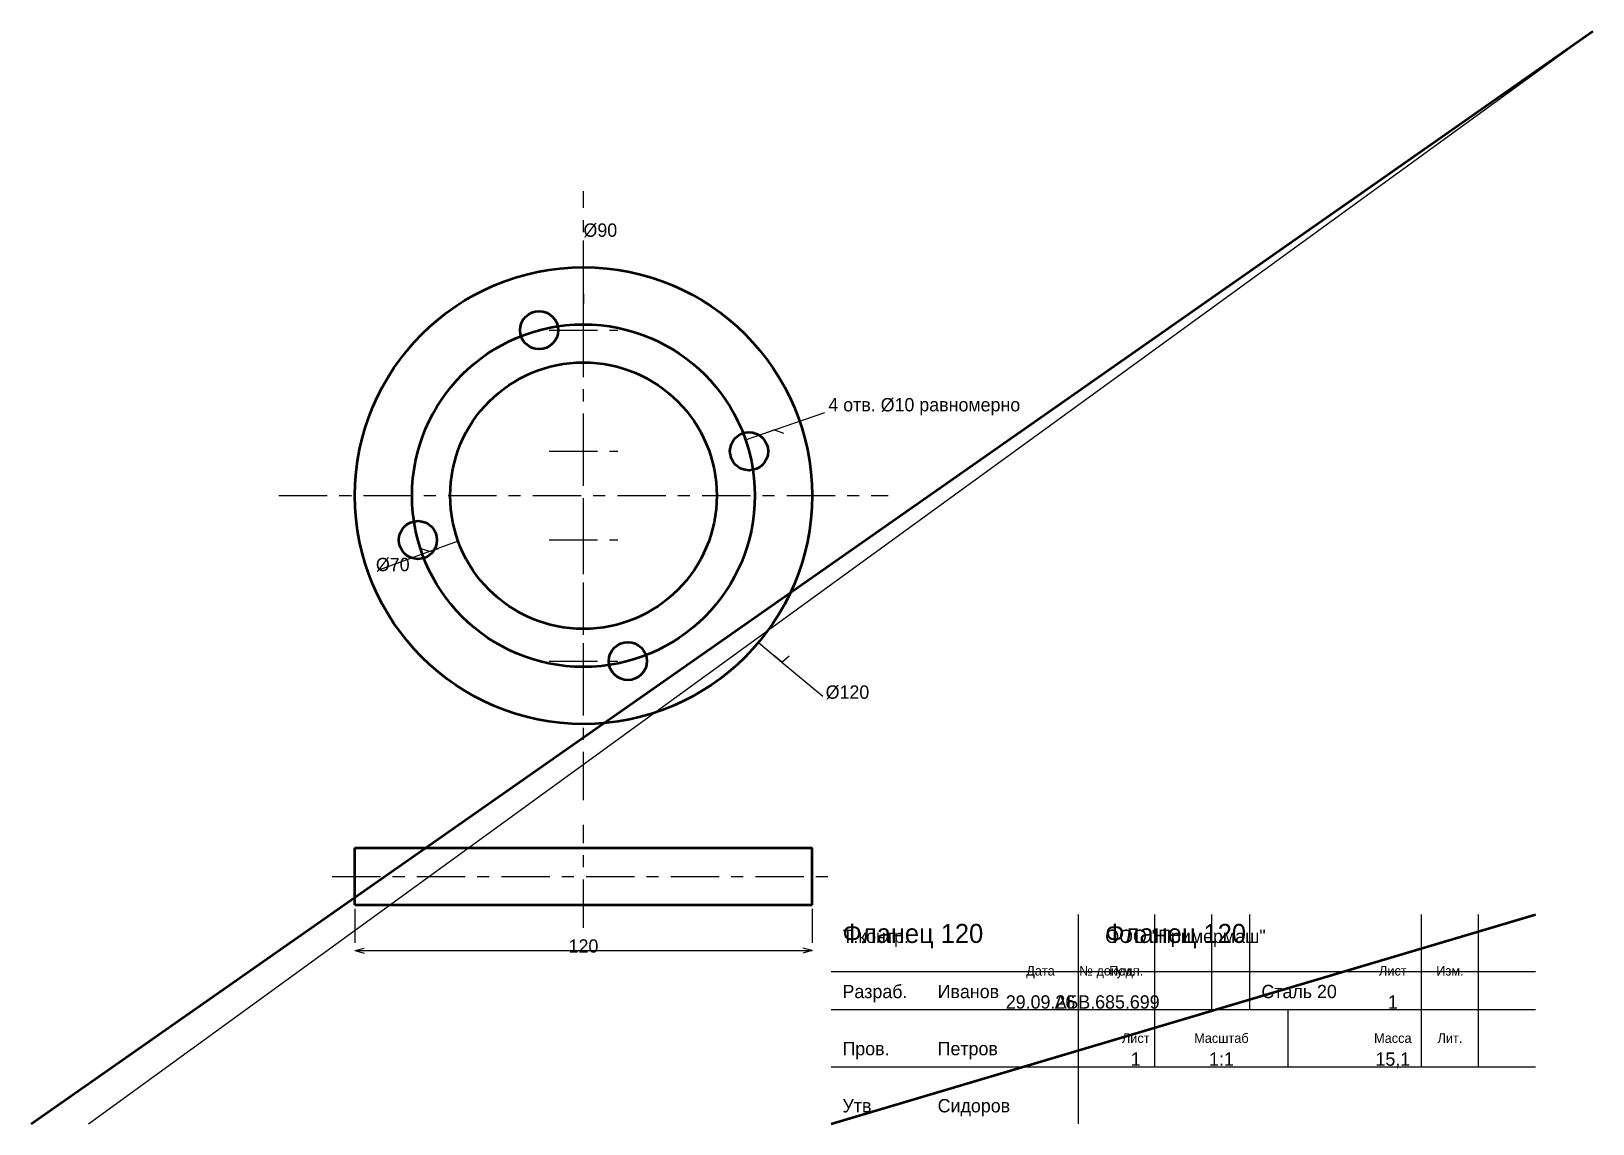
# Model space of a CAD drawing. Header units: millimetres. Extents: x 5 to 415, y 5 to 292.
import ezdxf
from ezdxf.enums import TextEntityAlignment as Align

# ---------------------------------------------------------------- set-up
doc = ezdxf.new("R2010")
doc.units = ezdxf.units.MM
doc.linetypes.add('CENTER', pattern=[22.225, 12.7, -3.175, 3.175, -3.175])
doc.linetypes.add('DASHED', pattern=[9, 6, -3])
for name, color, linetype, lineweight in [('AXIS', 7, 'CENTER', 25), ('DIMS', 7, 'CONTINUOUS', 25), ('MAIN', 7, 'CONTINUOUS', 50), ('TEXT', 7, 'CONTINUOUS', 25), ('THIN', 7, 'CONTINUOUS', 25)]:
    doc.layers.add(name, color=color, linetype=linetype, lineweight=lineweight)

msp = doc.modelspace()

# ---------------------------------------------------------------- linework, layer by layer
at = {"layer": 'AXIS', "linetype": 'CENTER', "lineweight": 25}
for p, q in [((150, 90), (150, 250)), ((150, 204.467), (150, 222.467)), ((141, 213.467), (159, 213.467)), ((150, 172.647), (150, 190.647)), ((141, 181.647), (159, 181.647)), ((70, 170), (230, 170)), ((150, 149.353), (150, 167.353)), ((141, 158.353), (159, 158.353)), ((150, 117.533), (150, 135.533)), ((141, 126.533), (159, 126.533)), ((150, 56.5), (150, 83.5)), ((84, 70), (216, 70))]:
    msp.add_line(p, q, dxfattribs=at)
at = {"layer": 'DIMS', "linetype": 'CONTINUOUS', "lineweight": 25}
for p, q in [((150, 223), (150, 237)), ((150, 215), (150, 223)), ((150, 223), (150, 220.5)), ((150, 223), (150, 220.5)), ((200.112, 187.255), (213.35, 191.813)), ((192.548, 184.651), (200.112, 187.255)), ((200.112, 187.255), (197.749, 186.441)), ((200.112, 187.255), (202.476, 186.441)), ((109.593, 155.293), (107.244, 156.148)), ((117.111, 158.029), (109.593, 155.293)), ((109.593, 155.293), (111.942, 156.148)), ((109.593, 155.293), (96.438, 150.505)), ((195.963, 131.433), (202.091, 126.29)), ((202.091, 126.29), (200.176, 127.897)), ((202.091, 126.29), (204.006, 127.897)), ((202.091, 126.29), (212.816, 117.291)), ((90, 61.5), (90, 52.5)), ((210, 61.5), (210, 52.5)), ((90, 50.5), (92.415, 51.147)), ((90, 50.5), (210, 50.5)), ((90, 50.5), (92.415, 49.853)), ((210, 50.5), (207.585, 51.147)), ((210, 50.5), (207.585, 49.853))]:
    msp.add_line(p, q, dxfattribs=at)
at = {"layer": 'MAIN', "linetype": 'CONTINUOUS', "lineweight": 50}
for p, q in [((5, 5), (415, 292)), ((90, 77.5), (210, 77.5)), ((90, 62.5), (90, 77.5)), ((210, 62.5), (210, 77.5)), ((90, 62.5), (210, 62.5)), ((215, 5), (400, 60))]:
    msp.add_line(p, q, dxfattribs=at)
for centre, radius in [((150, 170), 60), ((138.353, 213.467), 5), ((150, 170), 45), ((150, 170), 35), ((193.467, 181.647), 5), ((106.533, 158.353), 5), ((161.647, 126.533), 5)]:
    msp.add_circle(centre, radius, dxfattribs=at)
at = {"layer": 'THIN', "linetype": 'CONTINUOUS', "lineweight": 25}
for p, q in [((20, 5), (415, 292)), ((280, 5), (280, 60)), ((300, 35), (300, 60)), ((315, 35), (315, 60)), ((325, 35), (325, 60)), ((370, 35), (370, 60)), ((385, 35), (385, 60)), ((215, 45), (400, 45)), ((215, 35), (400, 35)), ((300, 20), (300, 35)), ((335, 20), (335, 35)), ((370, 20), (370, 35)), ((385, 20), (385, 35)), ((215, 20), (400, 20))]:
    msp.add_line(p, q, dxfattribs=at)
at = {"layer": 'THIN', "linetype": 'DASHED', "lineweight": 25}
for p, q in [((90, 62.5), (100, 62.5)), ((200, 62.5), (210, 62.5))]:
    msp.add_line(p, q, dxfattribs=at)

# ---------------------------------------------------------------- texts
at = {"layer": 'DIMS', "linetype": 'CONTINUOUS', "lineweight": 25}
for s, p in [('%%c90', (150, 238)), ('4 отв. %%c10 равномерно', (214.295, 192.139)), ('%%c70', (95.498, 150.163)), ('%%c120', (213.582, 116.649))]:
    msp.add_text(s, height=3.5, dxfattribs=at).set_placement(p)
msp.add_text('120', height=3.5, dxfattribs=at).set_placement((150, 51.7), align=Align.MIDDLE_CENTER)
at = {"layer": 'TEXT', "linetype": 'CONTINUOUS', "lineweight": 25}
for s, height, p in [('Фланец 120', 5, (218, 52.5)), ('Фланец 120', 5, (287, 52.5)), ('Т.контр.', 3.5, (218, 52.5)), ('ООО "Примермаш"', 3.5, (287, 52.5)), ('Разраб.', 3.5, (218, 38)), ('Иванов', 3.5, (243, 38)), ('Сталь 20', 3.5, (328, 38)), ('Пров.', 3.5, (218, 23)), ('Петров', 3.5, (243, 23)), ('Утв.', 3.5, (218, 8)), ('Сидоров', 3.5, (243, 8))]:
    msp.add_text(s, height=height, dxfattribs=at).set_placement(p)
for s, height, p in [('Дата', 2.5, (270, 45.2)), ('№ докум.', 2.5, (287.5, 45.2)), ('Подп.', 2.5, (292.5, 45.2)), ('Лист', 2.5, (362.5, 45.2)), ('Изм.', 2.5, (377.5, 45.2)), ('29.09.26', 3.5, (270, 37)), ('АБВ.685.699', 3.5, (287.5, 37)), ('1', 3.5, (362.5, 37)), ('Лист', 2.5, (295, 27.5)), ('Масштаб', 2.5, (317.5, 27.5)), ('Масса', 2.5, (362.5, 27.5)), ('Лит.', 2.5, (377.5, 27.5)), ('1', 3.5, (295, 22)), ('1:1', 3.5, (317.5, 22)), ('15,1', 3.5, (362.5, 22))]:
    msp.add_text(s, height=height, dxfattribs=at).set_placement(p, align=Align.MIDDLE_CENTER)

doc.saveas('drawing.dxf')
